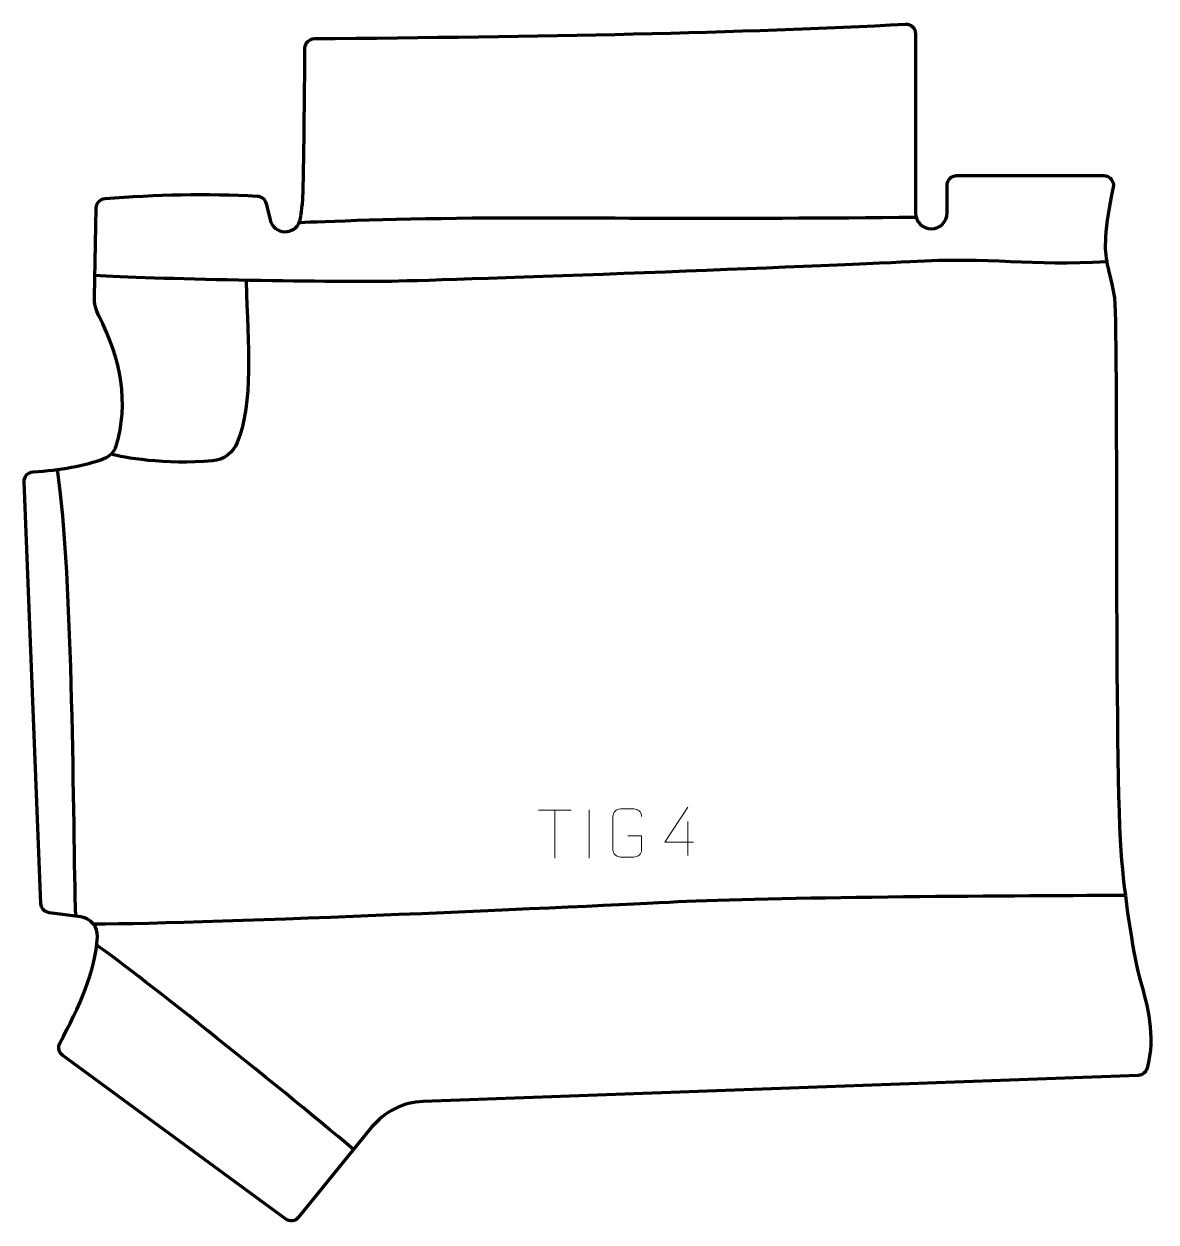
# Model space of a CAD drawing. Header units: millimetres. Extents: x -292 to 294, y -311 to 310.
import ezdxf

# ---------------------------------------------------------------- set-up
doc = ezdxf.new("R2010")
doc.units = ezdxf.units.MM
doc.header["$MEASUREMENT"] = 0
for name, color, linetype in [('layer 1', 7, 'Continuous'), ('layer 2', 7, 'Continuous'), ('layer 3', 7, 'Continuous')]:
    doc.layers.add(name, color=color, linetype=linetype)

msp = doc.modelspace()

# ---------------------------------------------------------------- linework, layer by layer
at = {"layer": 'layer 1', "color": 250, "lineweight": 9}
for points in [[(-25.4006, -97.185), (-25.4006, -97.185), (-8.4134, -97.185), (-8.4134, -97.185)], [(-16.9068, -122.115), (-16.9068, -122.115), (-16.9068, -97.1615), (-16.9068, -97.1615)], [(0.8304, -97.0496), (0.8304, -97.0496), (0.8304, -122.0237), (0.8304, -122.0237)], [(51.8638, -103.0521), (51.8638, -103.0521), (51.8638, -120.7168), (51.8638, -120.7168)]]:
    msp.add_open_spline(points, degree=3, dxfattribs=at)
for points, knots in [([(20.8356, -110.5623), (20.8356, -110.5623), (28.0037, -110.5623), (28.0037, -110.5623), (28.0037, -110.5623), (28.0037, -110.5623), (28.0037, -117.7304), (28.0037, -117.7304), (28.0037, -117.7304), (27.864, -120.0538), (26.1868, -121.5334), (24.039, -121.5442), (24.039, -121.5442), (21.7072, -121.5438), (19.3752, -121.5438), (17.0437, -121.5442), (17.0437, -121.5442), (15.1188, -121.6496), (13.1466, -119.7651), (13.1578, -117.7478), (13.1578, -117.7478), (13.1582, -111.9777), (13.1582, -106.208), (13.1578, -100.4387), (13.1578, -100.4387), (13.162, -98.3006), (14.9088, -96.5814), (17.0611, -96.5948), (17.0611, -96.5948), (19.3868, -96.5948), (21.7129, -96.5948), (24.039, -96.5948), (24.039, -96.5948), (25.9857, -96.5594), (27.9771, -98.0509), (28.0037, -100.4886)], [0, 0, 0, 0, 0.1, 0.1, 0.1, 0.1, 0.2, 0.2, 0.2, 0.2, 0.3, 0.3, 0.3, 0.3, 0.4, 0.4, 0.4, 0.4, 0.5, 0.5, 0.5, 0.5, 0.6, 0.6, 0.6, 0.6, 0.7, 0.7, 0.7, 0.7, 0.8, 0.8, 0.8, 0.8, 1, 1, 1, 1]), ([(54.8079, -113.8132), (54.8079, -113.8132), (39.9862, -113.8132), (39.9862, -113.8132), (39.9862, -113.8132), (39.9862, -113.8132), (51.8638, -95.7427), (51.8638, -95.7427)], [0, 0, 0, 0, 0.33333333, 0.33333333, 0.33333333, 0.33333333, 1, 1, 1, 1])]:
    msp.add_open_spline(points, degree=3, knots=knots, dxfattribs=at)
at = {"layer": 'layer 2', "color": 230, "lineweight": 200}
msp.add_open_spline([(285.0958, -234.6347), (287.2781, -234.555), (289.1637, -233.0684), (289.7373, -230.9598), (289.7373, -230.9598), (294.3679, -213.9365), (289.7066, -197.986), (286.3528, -185.9595), (286.3528, -185.9595), (282.7668, -173.1014), (278.7695, -147.5853), (276.4916, -123.164), (276.4916, -123.164), (272.308, -78.31), (275.1225, 158.0028), (272.6071, 169.8819), (272.6071, 169.8819), (269.2826, 185.5809), (267.2283, 189.0198), (268.4236, 202.1769), (268.4236, 202.1769), (269.1612, 210.2951), (270.9223, 219.5516), (272.1634, 225.4511), (272.1634, 225.4511), (272.8174, 228.5605), (270.4453, 231.4812), (267.27, 231.4812), (267.27, 231.4812), (267.27, 231.4812), (191.1493, 231.4812), (191.1493, 231.4812), (191.1493, 231.4812), (188.3882, 231.4812), (186.1494, 229.241), (186.1494, 226.4781), (186.1494, 226.4781), (186.1494, 226.4781), (186.1494, 212.1447), (186.1494, 212.1447), (186.1494, 212.1447), (186.1494, 207.6306), (182.4925, 203.9709), (177.9812, 203.9709), (177.9812, 203.9709), (173.4702, 203.9709), (169.813, 207.6306), (169.813, 212.1447), (169.813, 212.1447), (169.813, 212.1447), (169.813, 304.9976), (169.813, 304.9976), (169.813, 304.9976), (169.813, 307.8089), (167.4988, 310.0684), (164.6903, 309.9993), (164.6903, 309.9993), (81.6768, 305.4156), (-25.7348, 303.4919), (-141.4078, 302.4695), (-141.4078, 302.4695), (-144.1037, 302.4033), (-146.2613, 300.2115), (-146.285, 297.5131), (-146.285, 297.5131), (-146.4091, 283.2019), (-146.8035, 240.9233), (-147.2696, 222.5114), (-147.2696, 222.5114), (-147.3623, 218.8223), (-148.1766, 210.5445), (-148.9329, 208.0941), (-148.9329, 208.0941), (-151.3367, 200.3111), (-162.4655, 200.6667), (-164.3599, 208.5891), (-164.3599, 208.5891), (-164.3599, 208.5891), (-166.3937, 217.0938), (-166.3937, 217.0938), (-166.3937, 217.0938), (-166.9108, 219.2553), (-168.7908, 220.81), (-171.009, 220.9268), (-171.009, 220.9268), (-197.0645, 222.3001), (-223.5345, 221.8027), (-249.8154, 219.613), (-249.8154, 219.613), (-252.3723, 219.3999), (-254.3567, 217.2896), (-254.4071, 214.7225), (-254.4071, 214.7225), (-254.4071, 214.7225), (-255.3099, 168.5625), (-255.3099, 168.5625), (-255.3099, 168.5625), (-255.3758, 165.2068), (-254.5863, 161.8925), (-253.0429, 158.9127), (-253.0429, 158.9127), (-241.2153, 136.0788), (-237.4336, 113.5864), (-244.0358, 91.5356), (-244.0358, 91.5356), (-244.9294, 88.5528), (-247.1565, 86.1621), (-250.0595, 85.041), (-250.0595, 85.041), (-260.4626, 81.0232), (-273.1185, 78.9969), (-287.0112, 78.0627), (-287.0112, 78.0627), (-289.7135, 77.8814), (-291.7829, 75.583), (-291.676, 72.8751), (-291.676, 72.8751), (-291.676, 72.8751), (-283.0703, -145.5742), (-283.0703, -145.5742), (-283.0703, -145.5742), (-282.9744, -148.004), (-281.147, -150.0132), (-278.7386, -150.336), (-278.7386, -150.336), (-278.7386, -150.336), (-262.3852, -152.5292), (-262.3852, -152.5292), (-262.3852, -152.5292), (-257.2353, -153.2198), (-253.4324, -157.7439), (-253.7245, -162.9351), (-253.7245, -162.9351), (-254.7239, -180.683), (-263.1726, -199.2225), (-273.1763, -217.9268), (-273.1763, -217.9268), (-274.3514, -220.1239), (-273.7386, -222.8508), (-271.7313, -224.3258), (-271.7313, -224.3258), (-271.7313, -224.3258), (-156.457, -309.0287), (-156.457, -309.0287), (-156.457, -309.0287), (-154.3075, -310.6081), (-151.2972, -310.2215), (-149.6159, -308.1492), (-149.6159, -308.1492), (-149.6159, -308.1492), (-111.7766, -261.5107), (-111.7766, -261.5107), (-111.7766, -261.5107), (-105.2005, -253.4049), (-95.4458, -248.5362), (-85.0195, -248.1556), (-85.0195, -248.1556), (-85.0195, -248.1556), (285.0958, -234.6347), (285.0958, -234.6347)], degree=3, knots=[0, 0, 0, 0, 0.02439024, 0.02439024, 0.02439024, 0.02439024, 0.04878049, 0.04878049, 0.04878049, 0.04878049, 0.07317073, 0.07317073, 0.07317073, 0.07317073, 0.09756098, 0.09756098, 0.09756098, 0.09756098, 0.12195122, 0.12195122, 0.12195122, 0.12195122, 0.14634146, 0.14634146, 0.14634146, 0.14634146, 0.17073171, 0.17073171, 0.17073171, 0.17073171, 0.19512195, 0.19512195, 0.19512195, 0.19512195, 0.2195122, 0.2195122, 0.2195122, 0.2195122, 0.24390244, 0.24390244, 0.24390244, 0.24390244, 0.26829268, 0.26829268, 0.26829268, 0.26829268, 0.29268293, 0.29268293, 0.29268293, 0.29268293, 0.31707317, 0.31707317, 0.31707317, 0.31707317, 0.34146341, 0.34146341, 0.34146341, 0.34146341, 0.36585366, 0.36585366, 0.36585366, 0.36585366, 0.3902439, 0.3902439, 0.3902439, 0.3902439, 0.41463415, 0.41463415, 0.41463415, 0.41463415, 0.43902439, 0.43902439, 0.43902439, 0.43902439, 0.46341463, 0.46341463, 0.46341463, 0.46341463, 0.48780488, 0.48780488, 0.48780488, 0.48780488, 0.51219512, 0.51219512, 0.51219512, 0.51219512, 0.53658537, 0.53658537, 0.53658537, 0.53658537, 0.56097561, 0.56097561, 0.56097561, 0.56097561, 0.58536585, 0.58536585, 0.58536585, 0.58536585, 0.6097561, 0.6097561, 0.6097561, 0.6097561, 0.63414634, 0.63414634, 0.63414634, 0.63414634, 0.65853659, 0.65853659, 0.65853659, 0.65853659, 0.68292683, 0.68292683, 0.68292683, 0.68292683, 0.70731707, 0.70731707, 0.70731707, 0.70731707, 0.73170732, 0.73170732, 0.73170732, 0.73170732, 0.75609756, 0.75609756, 0.75609756, 0.75609756, 0.7804878, 0.7804878, 0.7804878, 0.7804878, 0.80487805, 0.80487805, 0.80487805, 0.80487805, 0.82926829, 0.82926829, 0.82926829, 0.82926829, 0.85365854, 0.85365854, 0.85365854, 0.85365854, 0.87804878, 0.87804878, 0.87804878, 0.87804878, 0.90243902, 0.90243902, 0.90243902, 0.90243902, 0.92682927, 0.92682927, 0.92682927, 0.92682927, 0.95121951, 0.95121951, 0.95121951, 0.95121951, 1, 1, 1, 1], dxfattribs=at)
at = {"layer": 'layer 3', "color": 142, "lineweight": 200}
for points, knots in [([(170.1346, 209.8752), (76.9017, 208.6797), (-16.6534, 209.7969), (-59.6842, 209.3986), (-59.6842, 209.3986), (-102.7146, 209.0003), (-146.1352, 207.2978), (-149.3268, 207.0534)], [0, 0, 0, 0, 0.33333333, 0.33333333, 0.33333333, 0.33333333, 1, 1, 1, 1]), ([(268.8369, 186.8899), (229.3921, 184.4995), (209.2566, 189.2778), (166.8238, 186.8874), (166.8238, 186.8874), (124.3906, 184.4966), (-67.4534, 177.325), (-101.5194, 176.7274), (-101.5194, 176.7274), (-135.585, 176.1298), (-227.5771, 177.9685), (-255.0917, 179.7384)], [0, 0, 0, 0, 0.25, 0.25, 0.25, 0.25, 0.5, 0.5, 0.5, 0.5, 1, 1, 1, 1]), ([(-176.8225, 176.6123), (-175.7744, 142.824), (-172.8883, 114.4952), (-181.3271, 93.2389), (-181.3271, 93.2389), (-183.4445, 87.9046), (-188.4211, 84.2149), (-194.139, 83.7192), (-194.139, 83.7192), (-218.4729, 81.6096), (-240.7162, 85.4132), (-246.6725, 87.205)], [0, 0, 0, 0, 0.25, 0.25, 0.25, 0.25, 0.5, 0.5, 0.5, 0.5, 1, 1, 1, 1]), ([(278.4849, -141.4352), (212.4438, -141.619), (93.7115, -142.4156), (46.6968, -144.8063), (46.6968, -144.8063), (4.3441, -146.9597), (-195.29, -156.3156), (-255.8072, -156.3036)], [0, 0, 0, 0, 0.33333333, 0.33333333, 0.33333333, 0.33333333, 1, 1, 1, 1])]:
    msp.add_open_spline(points, degree=3, knots=knots, dxfattribs=at)
for points in [[(-264.9649, -152.1832), (-266.3944, -105.7774), (-266.0719, 23.2236), (-274.509, 79.2694)], [(-121.1253, -273.0334), (-161.6824, -238.8358), (-238.1533, -177.9742), (-254.1045, -167.1672)]]:
    msp.add_open_spline(points, degree=3, dxfattribs=at)

doc.saveas('drawing.dxf')
